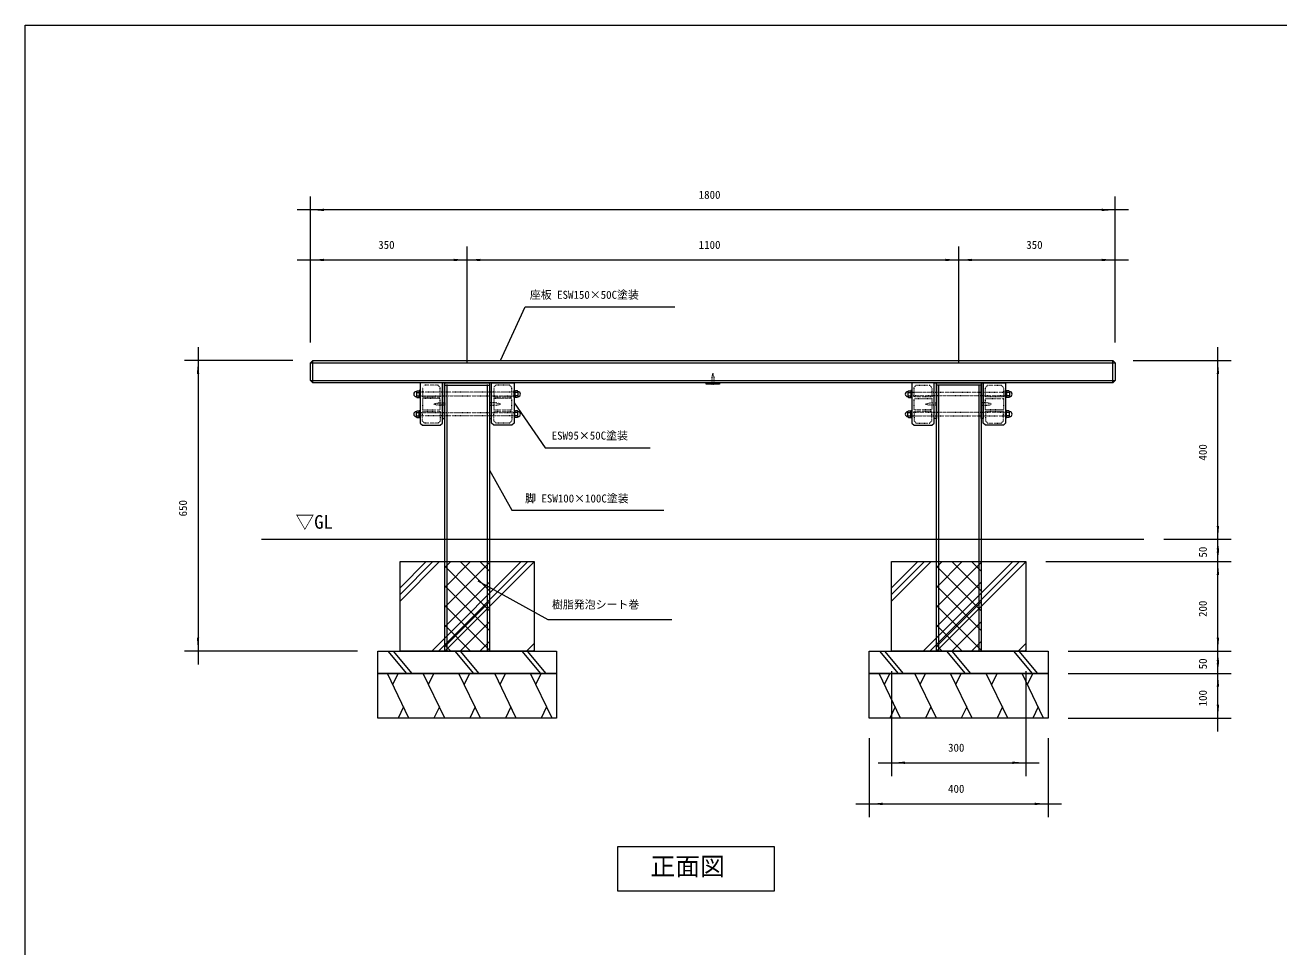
# Model space of a CAD drawing. Units: millimetres, scale not verified. Extents: x -2925 to 2925, y -2062 to 2062.
# Drawn here: x -2925 to -120, y 0 to 2062 of the extents above; entities that cross this region are included whole.
import ezdxf
from ezdxf.enums import TextEntityAlignment as Align

# ---------------------------------------------------------------- set-up
doc = ezdxf.new("R2010")
doc.units = ezdxf.units.MM
doc.header["$LTSCALE"] = 10
doc.linetypes.add('USER5', pattern=[0.208282, 0.069427, -0.138855])
doc.layers.add('0-1_IMPORTED', color=30, linetype='Continuous', lineweight=18)
doc.styles.add('ＭＳ ゴシック', font='')
doc.styles.get('ＭＳ ゴシック').set_extended_font_data('MS Gothic')

msp = doc.modelspace()

# ---------------------------------------------------------------- linework, layer by layer
at = {"layer": '0-1_IMPORTED', "color": 1}
for p, q in [((-2286, 1352), (-2286, 1679)), ((-486, 1352), (-486, 1679)), ((-2286, 1649), (-2316, 1649)), ((-486, 1649), (-2286, 1649)), ((-456, 1649), (-486, 1649)), ((-2286, 1352), (-2286, 1567)), ((-1936, 1307), (-1936, 1567)), ((-1936, 1307), (-1936, 1567)), ((-836, 1307), (-836, 1567)), ((-836, 1307), (-836, 1567)), ((-486, 1352), (-486, 1567)), ((-2316, 1537), (-2286, 1537)), ((-2286, 1537), (-1936, 1537)), ((-1966, 1537), (-1936, 1537)), ((-1936, 1537), (-1906, 1537)), ((-1936, 1537), (-836, 1537)), ((-866, 1537), (-836, 1537)), ((-836, 1537), (-806, 1537)), ((-836, 1537), (-486, 1537)), ((-486, 1537), (-456, 1537)), ((-2538, 1342), (-2538, 1312)), ((-256, 1312), (-256, 1342)), ((-2326, 1312), (-2568, 1312)), ((-2538, 1312), (-2538, 662)), ((-446, 1312), (-226, 1312)), ((-256, 912), (-256, 1312)), ((-256, 912), (-256, 942)), ((-377, 912), (-226, 912)), ((-377, 912), (-226, 912)), ((-256, 862), (-256, 912)), ((-256, 882), (-256, 912)), ((-256, 862), (-256, 892)), ((-641, 862), (-226, 862)), ((-641, 862), (-226, 862)), ((-256, 662), (-256, 862)), ((-256, 832), (-256, 862)), ((-1911.83, 819.09), (-1755.35, 732.65)), ((-1755.35, 732.65), (-1478, 732.65)), ((-256, 662), (-256, 692)), ((-2181, 662), (-2568, 662)), ((-2538, 662), (-2538, 632)), ((-591, 662), (-226, 662)), ((-591, 662), (-226, 662)), ((-256, 612), (-256, 662)), ((-256, 632), (-256, 662)), ((-256, 612), (-256, 642)), ((-986, 617), (-986, 382)), ((-686, 617), (-686, 382)), ((-591, 612), (-226, 612)), ((-591, 612), (-226, 612)), ((-256, 512), (-256, 612)), ((-256, 582), (-256, 612)), ((-591, 512), (-226, 512)), ((-256, 482), (-256, 512)), ((-1036, 467), (-1036, 290)), ((-636, 467), (-636, 290)), ((-1016, 412), (-986, 412)), ((-986, 412), (-686, 412)), ((-686, 412), (-656, 412)), ((-1066, 320), (-1036, 320)), ((-1036, 320), (-636, 320)), ((-636, 320), (-606, 320))]:
    msp.add_line(p, q, dxfattribs=at)
at = {"layer": '0-1_IMPORTED'}
for p, q in [((-2286, 1307), (-2281, 1312)), ((-2286, 1267), (-2286, 1307)), ((-2286, 1307), (-486, 1307)), ((-2281, 1312), (-491, 1312)), ((-2281, 1262), (-2281, 1312)), ((-491, 1312), (-486, 1307)), ((-491, 1262), (-491, 1312)), ((-486, 1307), (-486, 1267)), ((-2281, 1262), (-2286, 1267)), ((-2286, 1267), (-486, 1267)), ((-486, 1267), (-491, 1262)), ((-491, 1262), (-2281, 1262)), ((-2049.75, 1242.75), (-2049.5, 1242.75)), ((-2049.5, 1242.75), (-2048.49, 1244.5)), ((-2049.5, 1242.75), (-2049.5, 1231.25)), ((-2049.5, 1240.74), (-2043, 1240.74)), ((-2048.49, 1244.5), (-2044.01, 1244.5)), ((-2043, 1242.75), (-2044.01, 1244.5)), ((-2043, 1242.75), (-2043, 1231.25)), ((-1981, 1258), (-1981, 662)), ((-1891, 1258), (-1891, 662)), ((-1829, 1242.75), (-1827.99, 1244.5)), ((-1829, 1242.75), (-1829, 1231.25)), ((-1822.5, 1240.74), (-1829, 1240.74)), ((-1823.51, 1244.5), (-1827.99, 1244.5)), ((-1822.5, 1242.75), (-1823.51, 1244.5)), ((-1822.25, 1242.75), (-1822.5, 1242.75)), ((-1822.5, 1242.75), (-1822.5, 1231.25)), ((-949.75, 1242.75), (-949.5, 1242.75)), ((-949.5, 1242.75), (-948.49, 1244.5)), ((-949.5, 1242.75), (-949.5, 1231.25)), ((-949.5, 1240.74), (-943, 1240.74)), ((-948.49, 1244.5), (-944.01, 1244.5)), ((-943, 1242.75), (-944.01, 1244.5)), ((-943, 1242.75), (-943, 1231.25)), ((-881, 1258), (-881, 662)), ((-791, 1258), (-791, 662)), ((-729, 1242.75), (-727.99, 1244.5)), ((-729, 1242.75), (-729, 1231.25)), ((-722.5, 1240.74), (-729, 1240.74)), ((-723.51, 1244.5), (-727.99, 1244.5)), ((-722.5, 1242.75), (-723.51, 1244.5)), ((-722.25, 1242.75), (-722.5, 1242.75)), ((-722.5, 1242.75), (-722.5, 1231.25)), ((-2049.75, 1231.25), (-2049.5, 1231.25)), ((-2049.5, 1233.26), (-2043, 1233.26)), ((-2049.5, 1231.25), (-2048.49, 1229.5)), ((-2048.49, 1229.5), (-2044.01, 1229.5)), ((-2043, 1231.25), (-2044.01, 1229.5)), ((-1822.5, 1233.26), (-1829, 1233.26)), ((-1829, 1231.25), (-1827.99, 1229.5)), ((-1823.51, 1229.5), (-1827.99, 1229.5)), ((-1822.5, 1231.25), (-1823.51, 1229.5)), ((-1822.25, 1231.25), (-1822.5, 1231.25)), ((-949.75, 1231.25), (-949.5, 1231.25)), ((-949.5, 1233.26), (-943, 1233.26)), ((-949.5, 1231.25), (-948.49, 1229.5)), ((-948.49, 1229.5), (-944.01, 1229.5)), ((-943, 1231.25), (-944.01, 1229.5)), ((-722.5, 1233.26), (-729, 1233.26)), ((-729, 1231.25), (-727.99, 1229.5)), ((-723.51, 1229.5), (-727.99, 1229.5)), ((-722.5, 1231.25), (-723.51, 1229.5)), ((-722.25, 1231.25), (-722.5, 1231.25)), ((-2049.75, 1197.75), (-2049.5, 1197.75)), ((-2049.75, 1186.25), (-2049.5, 1186.25)), ((-2049.5, 1197.75), (-2048.49, 1199.5)), ((-2049.5, 1186.25), (-2049.5, 1197.75)), ((-2049.5, 1195.74), (-2043, 1195.74)), ((-2049.5, 1188.26), (-2043, 1188.26)), ((-2049.5, 1186.25), (-2048.49, 1184.5)), ((-2048.49, 1199.5), (-2044.01, 1199.5)), ((-2048.49, 1184.5), (-2044.01, 1184.5)), ((-2043, 1197.75), (-2044.01, 1199.5)), ((-2043, 1186.25), (-2044.01, 1184.5)), ((-2043, 1186.25), (-2043, 1197.75)), ((-1829, 1197.75), (-1827.99, 1199.5)), ((-1829, 1186.25), (-1829, 1197.75)), ((-1822.5, 1195.74), (-1829, 1195.74)), ((-1822.5, 1188.26), (-1829, 1188.26)), ((-1829, 1186.25), (-1827.99, 1184.5)), ((-1823.51, 1199.5), (-1827.99, 1199.5)), ((-1823.51, 1184.5), (-1827.99, 1184.5)), ((-1822.5, 1197.75), (-1823.51, 1199.5)), ((-1822.5, 1186.25), (-1823.51, 1184.5)), ((-1822.25, 1197.75), (-1822.5, 1197.75)), ((-1822.5, 1186.25), (-1822.5, 1197.75)), ((-1822.25, 1186.25), (-1822.5, 1186.25)), ((-949.75, 1197.75), (-949.5, 1197.75)), ((-949.75, 1186.25), (-949.5, 1186.25)), ((-949.5, 1197.75), (-948.49, 1199.5)), ((-949.5, 1186.25), (-949.5, 1197.75)), ((-949.5, 1195.74), (-943, 1195.74)), ((-949.5, 1188.26), (-943, 1188.26)), ((-949.5, 1186.25), (-948.49, 1184.5)), ((-948.49, 1199.5), (-944.01, 1199.5)), ((-948.49, 1184.5), (-944.01, 1184.5)), ((-943, 1197.75), (-944.01, 1199.5)), ((-943, 1186.25), (-944.01, 1184.5)), ((-943, 1186.25), (-943, 1197.75)), ((-729, 1197.75), (-727.99, 1199.5)), ((-729, 1186.25), (-729, 1197.75)), ((-722.5, 1195.74), (-729, 1195.74)), ((-722.5, 1188.26), (-729, 1188.26)), ((-729, 1186.25), (-727.99, 1184.5)), ((-723.51, 1199.5), (-727.99, 1199.5)), ((-723.51, 1184.5), (-727.99, 1184.5)), ((-722.5, 1197.75), (-723.51, 1199.5)), ((-722.5, 1186.25), (-723.51, 1184.5)), ((-722.25, 1197.75), (-722.5, 1197.75)), ((-722.5, 1186.25), (-722.5, 1197.75)), ((-722.25, 1186.25), (-722.5, 1186.25)), ((-2396, 912), (-422, 912)), ((-2086, 773.6), (-1997.6, 862)), ((-2086, 788.45), (-2012.45, 862)), ((-2086, 803.3), (-2027.3, 862)), ((-2015.17, 662), (-1815.17, 862)), ((-2000.32, 662), (-1800.32, 862)), ((-1986, 848.65), (-1972.65, 862)), ((-1986, 804.46), (-1928.46, 862)), ((-1986, 760.26), (-1886, 860.26)), ((-1886, 752.15), (-1986, 852.15)), ((-1985.47, 662), (-1786, 861.47)), ((-1886, 796.34), (-1951.66, 862)), ((-1886, 840.53), (-1907.47, 862)), ((-986, 773.6), (-897.6, 862)), ((-986, 788.45), (-912.45, 862)), ((-986, 803.3), (-927.3, 862)), ((-915.17, 662), (-715.17, 862)), ((-900.32, 662), (-700.32, 862)), ((-886, 848.65), (-872.65, 862)), ((-886, 804.46), (-828.46, 862)), ((-886, 760.26), (-786, 860.26)), ((-786, 752.15), (-886, 852.15)), ((-885.47, 662), (-686, 861.47)), ((-786, 796.34), (-851.66, 862)), ((-786, 840.53), (-807.47, 862)), ((-1986, 716.07), (-1886, 816.07)), ((-886, 716.07), (-786, 816.07)), ((-1886, 707.95), (-1986, 807.95)), ((-786, 707.95), (-886, 807.95)), ((-1986, 671.87), (-1886, 771.87)), ((-1886, 663.76), (-1986, 763.76)), ((-886, 671.87), (-786, 771.87)), ((-786, 663.76), (-886, 763.76)), ((-1928.44, 662), (-1986, 719.56)), ((-1951.68, 662), (-1886, 727.68)), ((-828.44, 662), (-886, 719.56)), ((-851.68, 662), (-786, 727.68)), ((-1972.63, 662), (-1986, 675.37)), ((-1907.49, 662), (-1886, 683.49)), ((-1803.04, 662), (-1786, 679.04)), ((-872.63, 662), (-886, 675.37)), ((-807.49, 662), (-786, 683.49)), ((-703.04, 662), (-686, 679.04)), ((-2113.5, 662), (-2071.74, 612)), ((-2101.69, 662), (-2059.93, 612)), ((-1963.5, 662), (-1921.74, 612)), ((-1951.69, 662), (-1909.93, 612)), ((-1813.5, 662), (-1771.74, 612)), ((-1801.69, 662), (-1759.93, 612)), ((-1788.19, 662), (-1786, 664.19)), ((-1013.5, 662), (-971.74, 612)), ((-1001.69, 662), (-959.93, 612)), ((-863.5, 662), (-821.74, 612)), ((-851.69, 662), (-809.93, 612)), ((-713.5, 662), (-671.74, 612)), ((-701.69, 662), (-659.93, 612)), ((-688.19, 662), (-686, 664.19)), ((-2066, 512), (-2114.25, 612)), ((-2102.18, 587), (-2090.12, 612)), ((-1986, 512), (-2034.25, 612)), ((-2022.18, 587), (-2010.12, 612)), ((-1906, 512), (-1954.25, 612)), ((-1942.18, 587), (-1930.12, 612)), ((-1826, 512), (-1874.25, 612)), ((-1862.18, 587), (-1850.12, 612)), ((-1746, 512), (-1794.25, 612)), ((-1782.18, 587), (-1770.12, 612)), ((-966, 512), (-1014.25, 612)), ((-1002.18, 587), (-990.12, 612)), ((-886, 512), (-934.25, 612)), ((-922.18, 587), (-910.12, 612)), ((-806, 512), (-854.25, 612)), ((-842.18, 587), (-830.12, 612)), ((-726, 512), (-774.25, 612)), ((-762.18, 587), (-750.12, 612)), ((-646, 512), (-694.25, 612)), ((-682.18, 587), (-670.12, 612)), ((-2078.06, 537), (-2090.12, 512)), ((-1998.06, 537), (-2010.12, 512)), ((-1918.06, 537), (-1930.12, 512)), ((-1838.06, 537), (-1850.12, 512)), ((-1758.06, 537), (-1770.12, 512)), ((-978.06, 537), (-990.12, 512)), ((-898.06, 537), (-910.12, 512)), ((-818.06, 537), (-830.12, 512)), ((-738.06, 537), (-750.12, 512)), ((-658.06, 537), (-670.12, 512))]:
    msp.add_line(p, q, dxfattribs=at)
for points in [[(-2925, 2062.5), (2925, 2062.5), (2925, -2062.5), (-2925, -2062.5)], [(-2041, 1245), (-2043, 1245), (-2043, 1229), (-2041, 1229)], [(-2041, 1262), (-2041, 1172), (-2036, 1167), (-1996, 1167), (-1991, 1172), (-1991, 1262)], [(-1881, 1182), (-1881, 1257), (-1881, 1262), (-1886, 1262), (-1986, 1262), (-1991, 1262), (-1991, 1257), (-1991, 1182), (-1986, 1182), (-1986, 1257), (-1886, 1257), (-1886, 1182)], [(-1986, 1262), (-1886, 1262), (-1886, 662), (-1986, 662)], [(-1831, 1262), (-1831, 1172), (-1836, 1167), (-1876, 1167), (-1881, 1172), (-1881, 1262)], [(-1831, 1245), (-1829, 1245), (-1829, 1229), (-1831, 1229)], [(-1401, 1262), (-1371, 1262), (-1371, 1259), (-1401, 1259)], [(-941, 1245), (-943, 1245), (-943, 1229), (-941, 1229)], [(-941, 1262), (-941, 1172), (-936, 1167), (-896, 1167), (-891, 1172), (-891, 1262)], [(-891, 1182), (-891, 1257), (-891, 1262), (-886, 1262), (-786, 1262), (-781, 1262), (-781, 1257), (-781, 1182), (-786, 1182), (-786, 1257), (-886, 1257), (-886, 1182)], [(-886, 1262), (-786, 1262), (-786, 662), (-886, 662)], [(-731, 1262), (-731, 1172), (-736, 1167), (-776, 1167), (-781, 1172), (-781, 1262)], [(-731, 1245), (-729, 1245), (-729, 1229), (-731, 1229)], [(-2041, 1184), (-2043, 1184), (-2043, 1200), (-2041, 1200)], [(-1831, 1184), (-1829, 1184), (-1829, 1200), (-1831, 1200)], [(-941, 1184), (-943, 1184), (-943, 1200), (-941, 1200)], [(-731, 1184), (-729, 1184), (-729, 1200), (-731, 1200)], [(-2086, 862), (-1786, 862), (-1786, 662), (-2086, 662)], [(-1986, 862), (-1886, 862), (-1886, 662), (-1986, 662)], [(-986, 862), (-686, 862), (-686, 662), (-986, 662)], [(-2136, 662), (-1736, 662), (-1736, 612), (-2136, 612)], [(-1036, 662), (-636, 662), (-636, 612), (-1036, 612)], [(-2136, 612), (-1736, 612), (-1736, 512), (-2136, 512)], [(-1036, 612), (-636, 612), (-636, 512), (-1036, 512)], [(-1598.7, 224.95), (-1248.7, 224.95), (-1248.7, 124.95), (-1598.7, 124.95)]]:
    msp.add_lwpolyline(points, close=True, dxfattribs=at)
at = {"layer": '0-1_IMPORTED', "color": 1}
for points in [[(-1861, 1312), (-1806, 1432), (-1471, 1432)], [(-1831, 1217), (-1761, 1117), (-1526, 1117)], [(-1886, 1067), (-1836, 977), (-1496, 977)]]:
    msp.add_lwpolyline(points, dxfattribs=at)
at = {"layer": '0-1_IMPORTED', "linetype": 'USER5'}
for points in [[(-1388.57, 1259), (-1383.43, 1259), (-1383.43, 1274), (-1386, 1283.45), (-1388.57, 1274)], [(-1831, 1241), (-2041, 1241), (-2041, 1233), (-1831, 1233)], [(-2036, 1252), (-2036, 1231), (-1996, 1231), (-1996, 1252), (-2001, 1257), (-2031, 1257)], [(-1876, 1252), (-1876, 1231), (-1836, 1231), (-1836, 1252), (-1841, 1257), (-1871, 1257)], [(-941, 1241), (-731, 1241), (-731, 1233), (-941, 1233)], [(-896, 1252), (-896, 1231), (-936, 1231), (-936, 1252), (-931, 1257), (-901, 1257)], [(-736, 1252), (-736, 1231), (-776, 1231), (-776, 1252), (-771, 1257), (-741, 1257)], [(-2036, 1227), (-2036, 1202), (-1996, 1202), (-1996, 1227)], [(-1986, 1217.07), (-1986, 1211.93), (-2001, 1211.93), (-2010.45, 1214.5), (-2001, 1217.07)], [(-1886, 1217.07), (-1886, 1211.93), (-1871, 1211.93), (-1861.55, 1214.5), (-1871, 1217.07)], [(-1876, 1227), (-1876, 1202), (-1836, 1202), (-1836, 1227)], [(-896, 1227), (-896, 1202), (-936, 1202), (-936, 1227)], [(-886, 1217.07), (-886, 1211.93), (-901, 1211.93), (-910.45, 1214.5), (-901, 1217.07)], [(-786, 1217.07), (-786, 1211.93), (-771, 1211.93), (-761.55, 1214.5), (-771, 1217.07)], [(-736, 1227), (-736, 1202), (-776, 1202), (-776, 1227)], [(-1831, 1188), (-2041, 1188), (-2041, 1196), (-1831, 1196)], [(-2036, 1177), (-2036, 1198), (-1996, 1198), (-1996, 1177), (-2001, 1172), (-2031, 1172)], [(-1876, 1177), (-1876, 1198), (-1836, 1198), (-1836, 1177), (-1841, 1172), (-1871, 1172)], [(-941, 1188), (-731, 1188), (-731, 1196), (-941, 1196)], [(-896, 1177), (-896, 1198), (-936, 1198), (-936, 1177), (-931, 1172), (-901, 1172)], [(-736, 1177), (-736, 1198), (-776, 1198), (-776, 1177), (-771, 1172), (-741, 1172)]]:
    msp.add_lwpolyline(points, close=True, dxfattribs=at)
at = {"layer": '0-1_IMPORTED'}
for centre, start, end in [((-2049.75, 1237), 90, 270), ((-1822.25, 1237), 270, 90), ((-949.75, 1237), 90, 270), ((-722.25, 1237), 270, 90), ((-2049.75, 1192), 90, 270), ((-1822.25, 1192), 270, 90), ((-949.75, 1192), 90, 270), ((-722.25, 1192), 270, 90)]:
    msp.add_arc(centre, 5.75, start, end, dxfattribs=at)
at = {"layer": '0-1_IMPORTED', "color": 1}
for points in [[(-2286, 1649), (-2256, 1651.62), (-2256, 1646.38)], [(-486, 1649), (-516, 1646.38), (-516, 1651.62)], [(-2286, 1537), (-2256, 1539.62), (-2256, 1534.38)], [(-1936, 1537), (-1966, 1534.38), (-1966, 1539.62)], [(-1936, 1537), (-1906, 1539.62), (-1906, 1534.38)], [(-836, 1537), (-866, 1534.38), (-866, 1539.62)], [(-836, 1537), (-806, 1539.62), (-806, 1534.38)], [(-486, 1537), (-516, 1534.38), (-516, 1539.62)], [(-2538, 1312), (-2535.38, 1282), (-2540.62, 1282)], [(-256, 1312), (-253.38, 1282), (-258.62, 1282)], [(-256, 912), (-258.62, 942), (-253.38, 942)], [(-256, 912), (-253.38, 882), (-258.62, 882)], [(-256, 862), (-258.62, 892), (-253.38, 892)], [(-256, 862), (-253.38, 832), (-258.62, 832)], [(-2538, 662), (-2540.62, 692), (-2535.38, 692)], [(-256, 662), (-258.62, 692), (-253.38, 692)], [(-256, 662), (-253.38, 632), (-258.62, 632)], [(-256, 612), (-258.62, 642), (-253.38, 642)], [(-256, 612), (-253.38, 582), (-258.62, 582)], [(-256, 512), (-258.62, 542), (-253.38, 542)], [(-986, 412), (-956, 414.62), (-956, 409.38)], [(-686, 412), (-716, 409.38), (-716, 414.62)], [(-1036, 320), (-1006, 322.62), (-1006, 317.38)], [(-636, 320), (-666, 317.38), (-666, 322.62)]]:
    msp.add_solid(points, dxfattribs=at)

# ---------------------------------------------------------------- texts
at = {"layer": '0-1_IMPORTED', "color": 7, "style": 'ＭＳ ゴシック'}
for s, height, p in [('1800', 17.91, (-1417.75, 1668.45)), ('350', 17.91, (-2134.81, 1556.45)), ('1100', 17.91, (-1417.75, 1556.45)), ('350', 17.91, (-684.81, 1556.45)), ('座板 ESW150×50C塗装', 17.91, (-1795.58, 1444.7)), ('ESW95×50C塗装', 17.91, (-1746.77, 1129.7)), ('脚 ESW100×100C塗装', 17.91, (-1806.2, 988.98)), ('▽GL', 30.52, (-2319.72, 926.47)), ('樹脂発泡シート巻', 17.91, (-1746.11, 751.6)), ('300', 17.91, (-859.81, 431.44)), ('400', 17.91, (-859.81, 339.45)), ('正面図', 40.7, (-1525.7, 147.83))]:
    msp.add_text(s, height=height, dxfattribs=at).set_placement(p, align=Align.BOTTOM_LEFT)
for s, p in [('400', (-275.44, 1088.19)), ('650', (-2557.45, 963.19)), ('50', (-275.44, 871.13)), ('200', (-275.44, 738.19)), ('50', (-275.44, 621.13)), ('100', (-275.44, 538.19))]:
    msp.add_text(s, height=17.91, rotation=90, dxfattribs=at).set_placement(p, align=Align.BOTTOM_LEFT)

doc.saveas('drawing.dxf')
